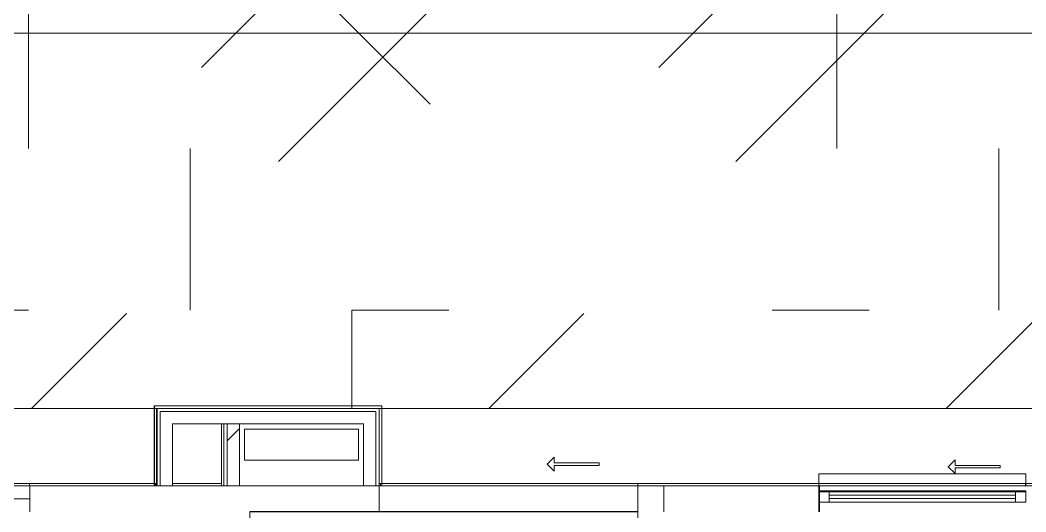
# Model space of a CAD drawing. Header units: metres. Extents: x 3856 to 4207, y -1118 to -691.
# Drawn here: x 3954.969 to 3958.857, y -984.527 to -982.627 of the extents above; entities that cross this region are included whole.
import ezdxf

# ---------------------------------------------------------------- set-up
doc = ezdxf.new("R2010")
doc.units = ezdxf.units.M
for name, color, linetype, lineweight in [('Common Edges', 7, 'Continuous', 9), ('Cut Pattern', 7, 'Continuous', 18), ('Detail Items', 7, 'Continuous', 9), ('Doors', 7, 'Continuous', 9), ('Floors', 7, 'Continuous', 9), ('Frame_Mullion', 7, 'Continuous', 9), ('Glass', 7, 'Continuous', 9), ('Surface Pattern', 7, 'Continuous', 9), ('Walls', 7, 'Continuous', 9), ('Windows', 7, 'Continuous', 9)]:
    doc.layers.add(name, color=color, linetype=linetype, lineweight=lineweight)
doc.layers.add('ROA-E00-URB-A101-MASTER_PLAN cambio estaciomientos_dwg', color=7, linetype='Continuous', lineweight=9, true_color=0x767676)
pattern_1 = [(45, (0, 0), (-1.76776695, 0), [0.9375, -3.75]), (45, (1.25, 1.25), (-1.76776695, 0), [0.9375, -3.75]), (45, (2.5, -0.375), (-1.76776695, 0), [0.3125, -2.5]), (90, (2.5, 0.625), (-0.625, 0.625), [0.625, -2.5]), (315, (2.5, 1.25), (0, 3.5355339), [0.625, -3.75]), (0, (1.25, 1.25), (2.5, 2.5), [0.375, -1.25]), (0, (-1.875, 2.5), (2.5, 2.5), [0.375, -2.5])]

# ---------------------------------------------------------------- blocks, each defined once
blk = doc.blocks.new('COUR-VENTANA-DESLIZANTE_DOS_CUERPOS - 0_80 x 1_35cm-11785884-IMPLANTACIÓN - KIT COMERCIAL')
at = {"layer": 'Detail Items'}
for p, q in [((0.0999, 0.1246), (0.1269, 0.1516)), ((0.0999, 0.1246), (0.1269, 0.0976)), ((0.1269, 0.1516), (0.1269, 0.1296)), ((0.3, 0.1296), (0.1269, 0.1296)), ((0.1269, 0.1196), (0.3, 0.1196)), ((0.1269, 0.0976), (0.1269, 0.1196)), ((0.3, 0.1196), (0.3, 0.1296))]:
    blk.add_line(p, q, dxfattribs=at)
blk = doc.blocks.new('Puerta Ventana 2 cuerpos - Puerta Ventana 180 x 210cm-9466553-IMPLANTACIÓN - KIT COMERCIAL')
at = {"layer": 'Doors'}
for p, q in [((-0.9, 0.05), (0.9, 0.05)), ((-0.7127, 0.0514), (-0.7127, 0)), ((-0.6944, 0), (-0.6944, 0.0514)), ((-0.025, 0.05), (0.9, 0.05)), ((-0.025, 0), (-0.025, 0.05)), ((0.9, 0.05), (0.9, 0)), ((-0.9, 0), (0.025, 0)), ((-0.9, -0.05), (-0.9, 0)), ((0.9, 0), (-0.025, 0)), ((0.025, 0), (0.025, -0.05))]:
    blk.add_line(p, q, dxfattribs=at)
for start, end in [(0, 180), (0, 180), (180, 360), (180, 0)]:
    blk.add_arc((-0.7035, 0.0555), 0.01, start, end, dxfattribs=at)
for points in [[(-0.7127, 0.0514), (-0.7126, 0.0513), (-0.7125, 0.051), (-0.7123, 0.0507), (-0.7122, 0.0504), (-0.7121, 0.0503), (-0.712, 0.0501), (-0.7118, 0.0498), (-0.7115, 0.0494), (-0.7111, 0.0489), (-0.7106, 0.0484), (-0.7101, 0.0479), (-0.7096, 0.0475), (-0.709, 0.0471), (-0.7083, 0.0467), (-0.7076, 0.0463), (-0.7069, 0.046), (-0.7061, 0.0458), (-0.705, 0.0455), (-0.7038, 0.0454), (-0.7027, 0.0455), (-0.7015, 0.0456), (-0.7004, 0.0459), (-0.6994, 0.0463), (-0.6988, 0.0466), (-0.6984, 0.0469), (-0.698, 0.0471), (-0.6975, 0.0475), (-0.6969, 0.0479), (-0.6965, 0.0484), (-0.696, 0.0489), (-0.6956, 0.0494), (-0.6953, 0.0498), (-0.6951, 0.0501), (-0.695, 0.0503), (-0.6949, 0.0504), (-0.6948, 0.0507), (-0.6946, 0.051), (-0.6945, 0.0513), (-0.6944, 0.0514)], [(-0.6944, 0.0514), (-0.6945, 0.0513), (-0.6946, 0.051), (-0.6948, 0.0507), (-0.6949, 0.0504), (-0.695, 0.0503), (-0.6951, 0.0501), (-0.6953, 0.0498), (-0.6956, 0.0494), (-0.696, 0.0489), (-0.6965, 0.0484), (-0.6969, 0.0479), (-0.6975, 0.0475), (-0.6981, 0.0471), (-0.6987, 0.0467), (-0.6994, 0.0463), (-0.7002, 0.046), (-0.701, 0.0458), (-0.7021, 0.0455), (-0.7032, 0.0454), (-0.7044, 0.0455), (-0.7056, 0.0456), (-0.7066, 0.0459), (-0.7076, 0.0463), (-0.7082, 0.0466), (-0.7087, 0.0469), (-0.7091, 0.0471), (-0.7096, 0.0475), (-0.7101, 0.0479), (-0.7106, 0.0484), (-0.7111, 0.0489), (-0.7115, 0.0494), (-0.7118, 0.0498), (-0.712, 0.0501), (-0.7121, 0.0503), (-0.7122, 0.0504), (-0.7123, 0.0507), (-0.7125, 0.051), (-0.7126, 0.0513), (-0.7127, 0.0514)]]:
    blk.add_open_spline(points, degree=3, knots=[0, 0, 0, 0, 0.055556, 0.083333, 0.097222, 0.111111, 0.125, 0.138889, 0.166667, 0.194444, 0.222222, 0.25, 0.277778, 0.305556, 0.333333, 0.361111, 0.388889, 0.416667, 0.444444, 0.5, 0.527778, 0.555556, 0.611111, 0.638889, 0.666667, 0.680556, 0.694444, 0.722222, 0.75, 0.777778, 0.805556, 0.833333, 0.861111, 0.875, 0.888889, 0.902778, 0.916667, 0.944444, 1, 1, 1, 1], dxfattribs=at)
blk = doc.blocks.new('EDIFICIO TIPO A_rvt-1-IMPLANTACIÓN - KIT COMERCIAL')
at = {"layer": 'Surface Pattern', "true_color": 0xdcf1d6}
h = blk.add_hatch(dxfattribs=at)
h.set_pattern_fill('FP_8', color=254, style=0, pattern_type=2)
h.set_pattern_definition(pattern_1)
h.paths.add_polyline_path([(3943.3568, -994.1273), (3943.3568, -993.5273), (3943.2068, -993.5273), (3943.2068, -991.1273), (3943.3568, -991.1273), (3943.3568, -984.1273), (3951.5576, -984.1273), (3951.5576, -983.9773), (3952.3068, -983.9773), (3952.3068, -982.6773), (3941.3068, -982.6773), (3941.3068, -994.1273)])
h.paths.add_polyline_path([(3963.3068, -994.0273), (3963.3068, -982.6773), (3952.4068, -982.6773), (3952.4068, -983.9773), (3953.1576, -983.9773), (3953.1576, -984.1273), (3961.3568, -984.1273), (3961.3584, -991.1273), (3961.5068, -991.1273), (3961.5068, -993.5273), (3961.3568, -993.5273), (3961.3568, -994.0273)])
at = {"layer": 'Common Edges'}
for p, q in [((3955.5109, -984.1398), (3955.5584, -984.1398)), ((3955.5109, -984.4273), (3955.5109, -984.1398)), ((3956.2968, -984.1398), (3955.5584, -984.1398)), ((3956.2968, -984.1398), (3956.3443, -984.1398)), ((3956.3443, -984.4273), (3956.3443, -984.1398))]:
    blk.add_line(p, q, dxfattribs=at)
at = {"layer": 'Floors'}
for p, q in [((3953.1576, -984.1273), (3955.4968, -984.1273)), ((3956.3568, -984.1273), (3959.6584, -984.1273)), ((3955.8568, -984.5273), (3955.8568, -985.4273)), ((3957.3568, -984.5273), (3955.8568, -984.5273)), ((3957.3568, -985.4273), (3957.3568, -984.5273))]:
    blk.add_line(p, q, dxfattribs=at)
at = {"layer": 'Walls'}
for p, q in [((3955.4868, -984.4223), (3955.4868, -984.1173)), ((3955.4868, -984.1173), (3955.4868, -984.4223)), ((3955.4868, -984.1173), (3955.4968, -984.1173)), ((3955.4968, -984.1173), (3955.4868, -984.1173)), ((3955.4968, -984.1173), (3956.3668, -984.1173)), ((3956.3668, -984.1173), (3955.4968, -984.1173)), ((3955.4968, -984.1273), (3955.5109, -984.1273)), ((3955.4968, -984.1273), (3955.4968, -984.1873)), ((3955.4968, -984.1273), (3955.4968, -984.4223)), ((3955.5109, -984.1273), (3955.4968, -984.1273)), ((3956.3443, -984.1273), (3956.3568, -984.1273)), ((3956.3568, -984.1273), (3956.3443, -984.1273)), ((3956.3668, -984.1173), (3956.3668, -984.1273)), ((3956.3668, -984.1273), (3956.3668, -984.1173)), ((3956.3668, -984.1273), (3956.3668, -984.4273)), ((3956.3668, -984.4273), (3956.3668, -984.1273)), ((3955.4968, -984.4273), (3955.4968, -984.1873)), ((3955.0059, -984.4173), (3953.2068, -984.4173)), ((3953.2068, -984.4173), (3955.0059, -984.4173)), ((3955.0059, -984.4173), (3953.2068, -984.4173)), ((3953.2068, -984.4173), (3955.0059, -984.4173)), ((3955.0059, -984.4173), (3955.0059, -984.4273)), ((3955.4918, -984.4173), (3955.0059, -984.4173)), ((3955.0059, -984.4173), (3955.4918, -984.4173)), ((3955.0059, -984.4273), (3955.0059, -984.4173)), ((3955.4968, -984.4223), (3955.4868, -984.4223)), ((3955.4868, -984.4223), (3955.4968, -984.4223)), ((3955.4918, -984.4273), (3955.4918, -984.4173)), ((3955.4918, -984.4173), (3955.4918, -984.4273)), ((3957.3568, -984.4173), (3956.3668, -984.4173)), ((3956.3668, -984.4173), (3957.3568, -984.4173)), ((3956.3668, -984.4273), (3956.3668, -984.4173)), ((3956.3668, -984.4273), (3956.3668, -984.4173)), ((3957.3568, -984.4173), (3956.3668, -984.4173)), ((3956.3668, -984.4173), (3957.3568, -984.4173)), ((3956.3668, -984.4273), (3956.3668, -984.4173)), ((3956.3668, -984.4273), (3956.3668, -984.4173)), ((3958.0568, -984.4173), (3957.3568, -984.4173)), ((3957.3568, -984.4173), (3958.0568, -984.4173)), ((3957.3568, -984.4273), (3957.3568, -984.4173)), ((3957.3568, -984.4273), (3957.3568, -984.4173)), ((3957.3568, -984.4173), (3957.3568, -984.4273)), ((3957.3568, -984.4273), (3957.3568, -984.4173)), ((3957.3568, -984.4173), (3957.3568, -984.4273)), ((3957.3568, -984.4273), (3957.3568, -984.4173)), ((3958.8568, -984.4173), (3958.0568, -984.4173)), ((3958.0568, -984.4173), (3958.8568, -984.4173)), ((3958.0568, -984.4273), (3958.0568, -984.4173)), ((3958.0568, -984.4273), (3958.0568, -984.4173)), ((3958.8551, -984.4173), (3958.0568, -984.4173)), ((3958.0568, -984.4173), (3958.8551, -984.4173)), ((3958.0568, -984.4273), (3958.0568, -984.4173)), ((3958.0568, -984.4273), (3958.0568, -984.4173)), ((3958.0568, -984.4173), (3958.0568, -984.4273)), ((3958.0568, -984.4273), (3958.0568, -984.4173)), ((3958.8551, -984.4173), (3958.8551, -984.4273)), ((3958.8551, -984.4273), (3958.8551, -984.4173)), ((3958.8568, -984.4173), (3959.6484, -984.4173)), ((3959.6484, -984.4173), (3958.8568, -984.4173)), ((3958.8568, -984.4273), (3958.8568, -984.4173)), ((3958.8568, -984.4173), (3958.8568, -984.4273)), ((3958.8568, -984.4173), (3958.8568, -984.4273)), ((3958.8568, -984.4273), (3958.8568, -984.4173)), ((3955.0059, -984.4273), (3953.2068, -984.4273)), ((3953.2068, -984.4273), (3955.0059, -984.4273)), ((3955.4918, -984.4273), (3955.0059, -984.4273)), ((3955.0068, -984.4273), (3955.4918, -984.4273)), ((3956.3568, -984.4273), (3957.3568, -984.4273)), ((3956.3568, -984.5273), (3956.3568, -984.4273)), ((3958.0568, -984.4273), (3957.3568, -984.4273)), ((3957.3568, -984.4273), (3958.0568, -984.4273)), ((3957.3568, -984.5273), (3957.3568, -984.4273)), ((3958.8568, -984.4273), (3958.0568, -984.4273)), ((3958.0568, -984.4273), (3958.8568, -984.4273)), ((3958.8551, -984.4273), (3958.0568, -984.4273)), ((3958.0568, -984.4273), (3958.8551, -984.4273)), ((3958.8568, -984.4273), (3959.6484, -984.4273)), ((3959.6484, -984.4273), (3958.8568, -984.4273)), ((3955.8568, -984.5253), (3955.8668, -984.5253)), ((3955.8668, -984.5253), (3955.8568, -984.5253)), ((3956.2768, -984.5253), (3955.8668, -984.5253)), ((3955.8668, -984.5253), (3956.3568, -984.5253)), ((3956.3568, -984.5253), (3956.2768, -984.5253))]:
    blk.add_line(p, q, dxfattribs=at)
at = {"layer": 'Walls', "lineweight": 18}
for p, q in [((3955.4984, -984.1173), (3955.4884, -984.1173)), ((3955.4884, -984.1173), (3955.4884, -984.4223)), ((3956.3668, -984.1173), (3955.4984, -984.1173)), ((3955.4984, -984.1273), (3955.4984, -984.4273)), ((3955.5109, -984.1273), (3955.4984, -984.1273)), ((3955.4984, -984.4223), (3955.4984, -984.1273)), ((3955.4984, -984.1273), (3956.3568, -984.1273)), ((3955.5584, -984.1273), (3955.5109, -984.1273)), ((3956.2968, -984.1273), (3955.5584, -984.1273)), ((3956.3443, -984.1273), (3956.2968, -984.1273)), ((3956.3568, -984.1273), (3956.3443, -984.1273)), ((3956.3568, -984.4273), (3956.3568, -984.1273)), ((3956.3568, -984.1273), (3956.3568, -984.4273)), ((3956.3668, -984.1273), (3956.3668, -984.1173)), ((3956.3668, -984.4273), (3956.3668, -984.1273)), ((3955.5584, -984.1873), (3956.2968, -984.1873)), ((3955.5584, -984.4273), (3955.5584, -984.1873)), ((3956.2968, -984.1873), (3956.2968, -984.4273)), ((3955.0076, -984.4173), (3953.2084, -984.4173)), ((3955.4934, -984.4173), (3955.0076, -984.4173)), ((3955.4884, -984.4223), (3955.4984, -984.4223)), ((3955.4934, -984.4273), (3955.4934, -984.4173)), ((3957.3568, -984.4173), (3956.3618, -984.4173)), ((3956.3618, -984.4173), (3956.3618, -984.4273)), ((3958.0568, -984.4173), (3957.3568, -984.4173)), ((3957.3568, -984.4173), (3957.3568, -984.4273)), ((3957.3568, -984.4273), (3957.3568, -984.4173)), ((3958.8568, -984.4173), (3958.0568, -984.4173)), ((3958.0568, -984.4173), (3958.0568, -984.4273)), ((3958.0568, -984.4273), (3958.0568, -984.4173)), ((3958.8568, -984.4273), (3958.8568, -984.4173)), ((3953.2084, -984.4273), (3955.0076, -984.4273)), ((3955.0076, -984.4273), (3955.4934, -984.4273)), ((3955.4984, -984.4273), (3955.5584, -984.4273)), ((3956.2968, -984.4273), (3956.3568, -984.4273)), ((3956.3568, -984.4273), (3956.3668, -984.4273)), ((3956.3618, -984.4273), (3957.3568, -984.4273)), ((3957.3568, -984.4273), (3958.0568, -984.4273)), ((3958.0568, -984.4273), (3958.8568, -984.4273)), ((3955.8568, -984.5253), (3955.8568, -986.7273)), ((3955.8668, -984.5253), (3955.8568, -984.5253)), ((3957.3568, -984.5253), (3955.8668, -984.5253)), ((3957.3568, -984.5353), (3957.3568, -984.5253))]:
    blk.add_line(p, q, dxfattribs=at)
at = {"layer": 'Doors', "lineweight": 9}
blk.add_blockref('Puerta Ventana 2 cuerpos - Puerta Ventana 180 x 210cm-9466553-IMPLANTACIÓN - KIT COMERCIAL', (3954.1068, -984.4773), dxfattribs=at)
at = {"layer": 'Windows', "lineweight": 9}
blk.add_blockref('COUR-VENTANA-DESLIZANTE_DOS_CUERPOS - 0_80 x 1_35cm-11785884-IMPLANTACIÓN - KIT COMERCIAL', (3958.4568, -984.4773), dxfattribs=at)
blk = doc.blocks.new('EDIFICIO TIPO A_rvt-6-IMPLANTACIÓN - KIT COMERCIAL')
at = {"layer": 'Surface Pattern', "true_color": 0xdcf1d6}
h = blk.add_hatch(dxfattribs=at)
h.set_pattern_fill('FP_101', color=254, style=0, pattern_type=2)
h.set_pattern_definition(pattern_1)
h.paths.add_polyline_path([(3963.3068, -982.6773), (3963.3068, -971.2273), (3963.4068, -971.2273), (3963.4068, -971.1273), (3961.3568, -971.1273), (3961.3568, -971.7273), (3961.5068, -971.7273), (3961.5068, -974.1273), (3961.3568, -974.1273), (3961.3568, -981.1273), (3953.1559, -981.1273), (3953.1559, -981.2773), (3952.4068, -981.2773), (3952.4068, -982.5773), (3952.3068, -982.5773), (3952.3068, -981.2773), (3951.5559, -981.2773), (3951.5559, -981.1273), (3943.3568, -981.1273), (3943.3551, -974.1273), (3943.2068, -974.1273), (3943.2068, -971.7273), (3943.3568, -971.7273), (3943.3568, -971.2273), (3941.3068, -971.2273), (3941.3068, -982.6773), (3959.9477, -982.6773)])
at = {"layer": 'Floors'}
blk.add_line((3952.4068, -982.6773), (3963.3068, -982.6773), dxfattribs=at)
blk = doc.blocks.new('ROA-E00-URB-A101-MASTER_PLAN cambio estaciomientos_dwg_COUR-ARQ-VENTANA_DESLIZANTE_TRES_CUERPOS_V2C_1 - 1_35 X 0_80 cm-6361202-Master Plan - Etapa 1-7986490-IMPLANTACIÓN - KIT COMERCIAL')
at = {"layer": 'Frame_Mullion'}
for p, q in [((0.4, 0.05), (-0.4, 0.05)), ((0.36, 0.0317), (-0.36, 0.0317)), ((0.36, -0.0127), (-0.36, -0.0127))]:
    blk.add_line(p, q, dxfattribs=at)
at = {"layer": 'Frame_Mullion', "flags": 128}
blk.add_lwpolyline([(-0.4, -0.05), (-0.4, 0.05), (-0.4, 0.0317), (-0.36, 0.0317), (-0.36, -0.0127), (-0.3917, -0.0127), (-0.4, -0.0127)], dxfattribs=at)
blk.add_lwpolyline([(0.4, -0.0127), (0.3682, -0.0127), (0.36, -0.0127), (0.36, 0.0317), (0.4, 0.0317)], close=True, dxfattribs=at)
at = {"layer": 'Glass', "flags": 128}
blk.add_lwpolyline([(0.36, 0.0148), (-0.36, 0.0148), (-0.36, 0.0021), (0.36, 0.0021)], close=True, dxfattribs=at)
at = {"layer": 'Windows'}
for p, q in [((0.4, 0.0303), (-0.3984, 0.0303)), ((0.4, 0.0273), (-0.3984, 0.0273))]:
    blk.add_line(p, q, dxfattribs=at)
at = {"layer": 'Windows', "flags": 128}
blk.add_lwpolyline([(-0.4, 0.05), (-0.4, 0.0973), (0.4, 0.0973), (0.4, 0.05)], dxfattribs=at)
blk = doc.blocks.new('ROA-E00-URB-A101-MASTER_PLAN cambio estaciomientos_dwg_COUR-VENTANA-DESLIZANTE_DOS_CUERPOS - 1_00 x 0_50 cm-11437039-Master Plan - Etapa 1-7986491-IMPLANTACIÓN - KIT COMERCIAL')
at = {"layer": 'Detail Items', "flags": 128}
blk.add_lwpolyline([(0.1769, 0.0526), (0.1499, 0.0796), (0.1769, 0.1066), (0.1769, 0.0846), (0.35, 0.0846), (0.35, 0.0746), (0.1769, 0.0746)], close=True, dxfattribs=at)
at = {"layer": 'Frame_Mullion'}
blk.add_line((-0.5, 0.005), (-0.4809, 0.005), dxfattribs=at)
at = {"layer": 'Frame_Mullion', "flags": 128}
blk.add_lwpolyline([(0.5, -0.005), (0.5, 0.005), (0.481, 0.005)], dxfattribs=at)
blk = doc.blocks.new('ROA-E00-URB-A101-MASTER_PLAN cambio estaciomientos_dwg_ROA-E01-ARQ-R23_rvt-1-Master Plan - Etapa 1-7986546-IMPLANTACIÓN - KIT COMERCIAL')
at = {"layer": 'Cut Pattern', "lineweight": 9}
h = blk.add_hatch(dxfattribs=at)
h.set_pattern_fill('FP_1448', color=256, style=0, pattern_type=2)
h.set_pattern_definition([(45, (-3099.551, 4900.019), (-1.06066017, 1.06066017), []), (135, (-3099.551, 4900.019), (-1.06066017, -1.06066017), [])])
h.paths.add_polyline_path([(984.1873, 3955.8168), (984.1873, 3955.7693), (984.4273, 3955.7693), (984.4273, 3955.8168)])
at = {"layer": 'Common Edges'}
blk.add_line((984.4273, 3955.7693), (984.1873, 3955.7693), dxfattribs=at)
at = {"layer": 'Walls'}
for p, q in [((984.4273, 3956.3668), (984.1273, 3956.3668)), ((984.4273, 3955.0068), (984.4273, 3955.4968))]:
    blk.add_line(p, q, dxfattribs=at)
at = {"layer": 'Walls', "flags": 128}
for points in [[(984.4173, 3958.0568), (984.4173, 3957.3568), (984.4273, 3957.3568), (984.4273, 3958.0568)], [(984.4173, 3957.3568), (984.4173, 3956.3668), (984.4173, 3957.3568), (984.4273, 3957.3568)], [(984.4173, 3956.3668), (984.4273, 3956.3668)]]:
    blk.add_lwpolyline(points, close=True, dxfattribs=at)
for points in [[(984.5253, 3956.2768), (984.5253, 3955.8668), (984.5253, 3955.8568)], [(984.1873, 3955.8168), (984.4273, 3955.8168), (984.4273, 3955.7568), (984.1873, 3955.7568)], [(984.1873, 3955.7468), (984.4273, 3955.7468), (984.4273, 3955.7568), (984.1873, 3955.7568)], [(984.4273, 3955.5584), (984.4273, 3955.7468), (984.4173, 3955.7468), (984.4173, 3955.5584)], [(984.4173, 3955.4968), (984.4173, 3955.0059), (984.4273, 3955.0059)], [(984.4173, 3955.0059), (984.4173, 3954.8168), (984.4173, 3955.0059), (984.4273, 3955.0059)]]:
    blk.add_lwpolyline(points, dxfattribs=at)
at = {"rotation": 90.00000000000045}
for name, p in [('ROA-E00-URB-A101-MASTER_PLAN cambio estaciomientos_dwg_COUR-ARQ-VENTANA_DESLIZANTE_TRES_CUERPOS_V2C_1 - 1_35 X 0_80 cm-6361202-Master Plan - Etapa 1-7986490-IMPLANTACIÓN - KIT COMERCIAL', (984.4773, 3958.4568)), ('ROA-E00-URB-A101-MASTER_PLAN cambio estaciomientos_dwg_COUR-VENTANA-DESLIZANTE_DOS_CUERPOS - 1_00 x 0_50 cm-11437039-Master Plan - Etapa 1-7986491-IMPLANTACIÓN - KIT COMERCIAL', (984.4223, 3956.8568))]:
    blk.add_blockref(name, p, dxfattribs=at)
blk = doc.blocks.new('ROA-E00-URB-A101-MASTER_PLAN cambio estaciomientos_dwg_ROA-E01-EST-R23_rvt-1-Master Plan - Etapa 1-7986858-IMPLANTACIÓN - KIT COMERCIAL')
at = {"layer": 'Common Edges'}
blk.add_line((984.4273, 3957.4568), (984.5273, 3957.4568), dxfattribs=at)
at = {"layer": 'Floors', "flags": 128}
blk.add_lwpolyline([(984.2073, 3956.2768), (984.3273, 3956.2768), (984.3273, 3955.8368), (984.2073, 3955.8368)], close=True, dxfattribs=at)
at = {"layer": 'Walls'}
for p, q in [((984.4273, 3956.2968), (984.4273, 3955.5584)), ((984.4273, 3955.4968), (984.4273, 3955.0068)), ((984.4773, 3955.0068), (984.5273, 3955.0068))]:
    blk.add_line(p, q, dxfattribs=at)
at = {"layer": 'Walls', "flags": 128}
blk.add_lwpolyline([(984.5273, 3958.0584), (984.4273, 3958.0584), (984.4273, 3957.4568), (984.4273, 3957.3568)], dxfattribs=at)
blk = doc.blocks.new('ROA-E00-URB-A101-MASTER_PLAN cambio estaciomientos_dwg-7942325-IMPLANTACIÓN - KIT COMERCIAL')
for name in ['ROA-E00-URB-A101-MASTER_PLAN cambio estaciomientos_dwg_ROA-E01-EST-R23_rvt-1-Master Plan - Etapa 1-7986858-IMPLANTACIÓN - KIT COMERCIAL', 'ROA-E00-URB-A101-MASTER_PLAN cambio estaciomientos_dwg_ROA-E01-ARQ-R23_rvt-1-Master Plan - Etapa 1-7986546-IMPLANTACIÓN - KIT COMERCIAL']:
    blk.add_blockref(name, (0, 0))

msp = doc.modelspace()

# ---------------------------------------------------------------- block references
at = {"lineweight": 5}
for name in ['EDIFICIO TIPO A_rvt-6-IMPLANTACIÓN - KIT COMERCIAL', 'EDIFICIO TIPO A_rvt-1-IMPLANTACIÓN - KIT COMERCIAL']:
    msp.add_blockref(name, (0, 0), dxfattribs=at)
at = {"layer": 'ROA-E00-URB-A101-MASTER_PLAN cambio estaciomientos_dwg', "color": 7, "rotation": 269.9999999999999}
msp.add_blockref('ROA-E00-URB-A101-MASTER_PLAN cambio estaciomientos_dwg-7942325-IMPLANTACIÓN - KIT COMERCIAL', (0, 0), dxfattribs=at)

doc.saveas('drawing.dxf')
